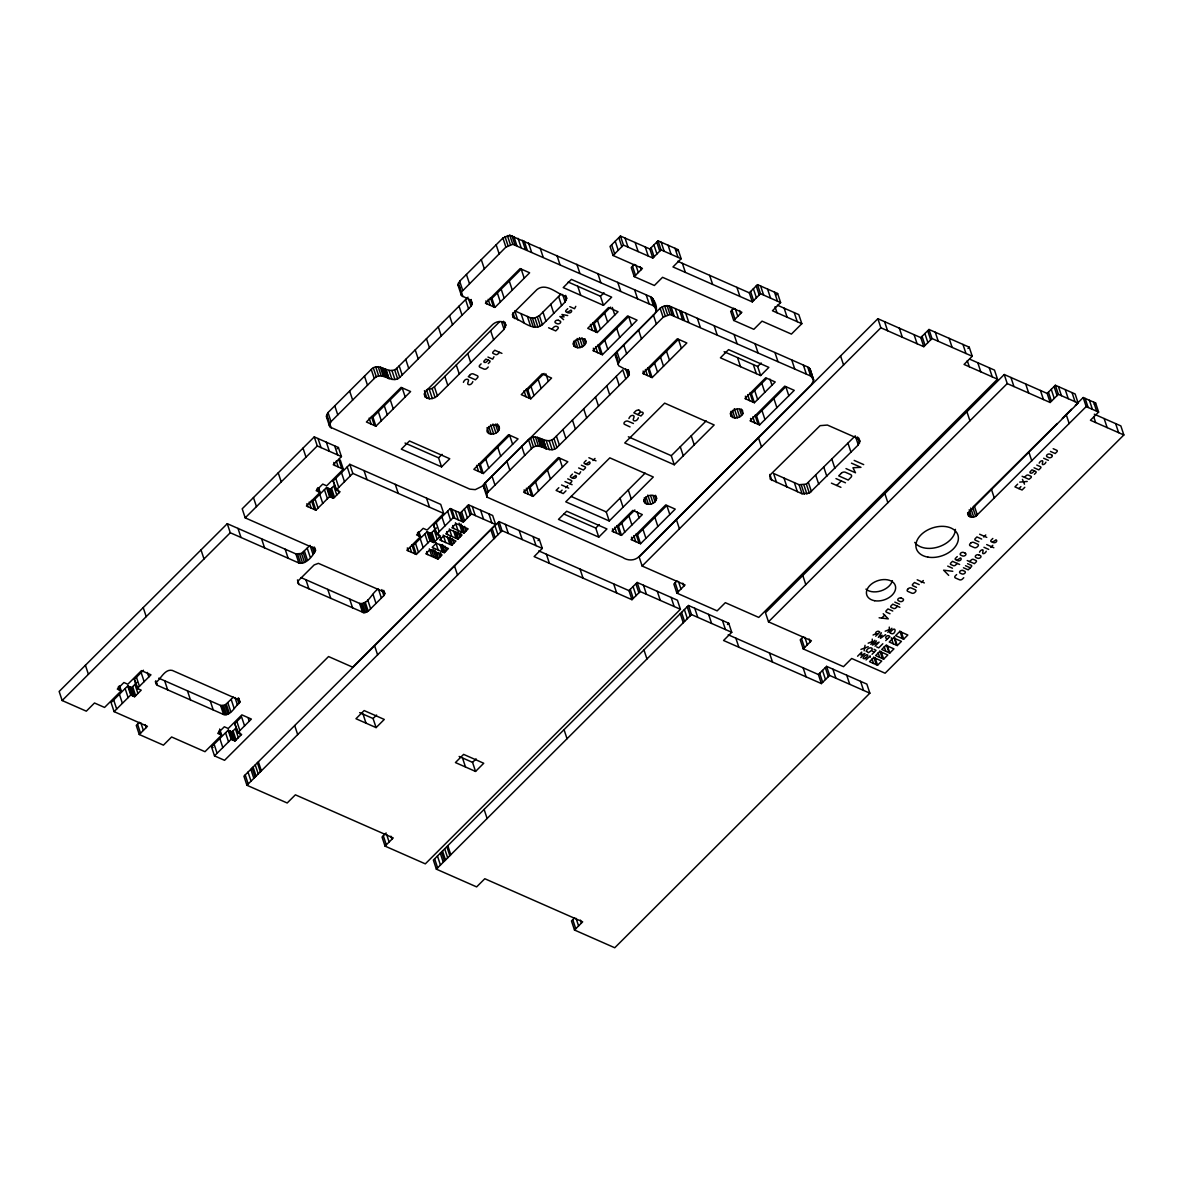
<?xml version="1.0" encoding="UTF-8"?>
<svg xmlns="http://www.w3.org/2000/svg" width="1183" height="1183" viewBox="0 0 1183 1183"><rect width="100%" height="100%" fill="white"/><g stroke="black" fill="none" stroke-linecap="round" stroke-linejoin="round"><path stroke-width="1.5" d="M468.01 297.199L396.734 368.327C388.675 375.691 378.959 361.199 371.255 369.421L328.016 412.571L326.271 416.283L329.791 426.93L469.799 489.126L475.255 489.644L481.806 486.435L654.391 314.19C658.901 309.295 655.249 300.231 650.502 296.741L509.799 235.24L502.908 238.049L459.669 281.199L457.91 284.896L459.891 287.632M810.503 372.157L810.178 369.155L807.693 366.967L669.164 305.879L664.595 305.732L660.129 308.231L615.544 353.244L615.13 355.092L618.665 365.739L628.158 370.9L629.341 374.612L628.232 376.445L556.956 447.573C548.897 454.937 539.182 440.446 531.463 448.682L488.239 491.832L486.893 493.695L487.012 497.126L622.687 557.415C627.552 560.86 634.65 560.979 638.983 556.646L811.582 384.416L813.638 380.172L810.178 369.155M239.942 701.342L238.508 699.611L172.245 670.406C164.762 668.75 161.006 678.761 156.052 682.443L157.324 685.297L223.587 714.502C231.069 716.159 234.826 706.147 239.779 702.465L238.936 698.325M119.72 686.288L121.213 690.828L104.562 707.434L94.492 702.998L86.315 711.175L62.152 700.528L59.15 691.464L227.284 523.685L230.271 532.749L298.87 562.975C306.323 564.572 312.844 556.114 315.55 550.272L314.545 547.256M384.786 593.393L383.41 591.692L318.404 563.345L314.16 564.927L298.545 580.498L297.598 582.731L298.974 584.432L363.965 612.779L368.209 611.197L383.824 595.611L384.786 593.393L383.78 590.376M505.821 325.221L505.067 323.388C501.636 320.09 495.988 321.48 492.764 324.408L426.146 390.893L424.697 392.963L425.126 396.867C428.542 400.165 434.205 398.775 437.414 395.861L504.047 329.377L505.821 325.221L504.816 322.19M566.687 298.367L566.036 296.77C557.341 293.976 546.191 282.116 536.949 289.584L514.221 312.268L512.964 314.087L513.318 317.502C522.014 320.297 533.163 332.157 542.406 324.689L565.134 302.005L566.687 298.367L565.696 295.351M859.878 441.2L857.601 438.361L827.39 425.052L820.1 425.658L771.183 473.91L769.896 475.773L770.266 479.248L802.074 493.769L809.364 493.163L858.296 444.912L859.878 441.2L858.873 438.168M499.418 428.128L498.797 426.575C495.056 423.056 487.263 425.703 486.908 430.937L487.529 432.49C491.27 436.009 499.063 433.362 499.418 428.128L498.427 425.096M585.955 341.769L585.319 340.216C581.592 336.697 573.799 339.344 573.43 344.593L574.066 346.131C577.807 349.65 585.6 347.003 585.955 341.769L584.964 338.737M656.609 498.339L655.974 496.801C652.247 493.281 644.454 495.928 644.084 501.163L644.72 502.701C648.447 506.235 656.24 503.588 656.609 498.339L655.604 495.322M742.865 413.739L742.51 410.442C738.784 406.922 730.99 409.569 730.621 414.804L731.257 416.357C734.702 419.536 740.795 417.658 742.865 413.739L741.357 409.2M864.137 650.813L865.054 645.327M329.258 425.348L331.018 421.636L374.257 378.486C381.961 370.264 391.677 384.756 399.736 377.392L471.011 306.264L472.121 304.43L471.071 299.476M484.01 488.061L483.891 484.631L485.237 482.768L528.476 439.618C536.18 431.381 545.895 445.873 553.955 438.509L622.79 369.821L625.777 378.885M618.132 364.157L619.877 360.445L663.116 317.295L670.007 314.501L810.695 376.031L813.52 379.166M877.49 634.354C872.877 633.866 877.89 629.312 879.812 632.106L875.716 636.188M887.472 638.909L889.853 636.528C887.93 633.733 882.902 638.288 887.516 638.776L885.756 640.609M881.394 632.801L878.363 637.356L882.089 635.197L880.477 638.288L885.623 634.665M656.343 308.94L653.504 305.805L512.801 244.304L505.91 247.114L461.326 292.127L461.444 295.558L468.719 299.269L472.076 302.508M315.935 510.198L312.933 501.134L326.567 487.514L329.569 496.579L315.935 510.198L306.412 506.013L320.061 492.394L316.157 490.679L322.752 484.098L326.656 485.814L343.307 469.193L333.236 464.756L341.429 456.594L338.427 447.529L314.264 436.882L242.204 508.794L245.192 517.858L313.791 548.084L315.55 550.272M62.152 700.528L230.271 532.749M245.192 517.858L317.266 445.947L314.264 436.882M337.14 448.801L338.427 447.529M375.913 426.191L366.405 422.006L401.111 387.373L410.605 391.558L375.913 426.191L372.911 417.126L402.19 387.906L405.192 396.97M494.923 307.417L485.429 303.232L520.121 268.6L529.629 272.785L494.923 307.417L491.936 298.353L521.215 269.132L524.202 278.197M143.483 670.229L134.33 679.367L137.317 688.432L141.221 690.162L134.625 696.728L131.638 687.663L127.734 685.948L111.084 702.569L114.086 711.634L147.446 726.332L139.269 734.51L163.431 745.157L171.609 736.979L204.984 751.693L221.635 735.072L219.639 729.024M329.569 496.579L333.473 498.309L340.068 491.729L336.164 489.999L333.162 480.934L349.813 464.327L440.727 504.387L443.729 513.452L427.078 530.058L423.174 528.343L416.579 534.923L420.483 536.638L406.834 550.258L416.357 554.443L429.991 540.838L426.989 531.773L413.355 545.378L416.357 554.443M131.638 687.663L137.198 682.118M333.473 498.309L330.471 489.244L333.769 485.947L336.771 495.012M429.503 398.804L426.501 389.739L432.091 388.482L434.427 386.797L499.744 321.599M114.086 711.634L130.722 695.013L127.734 685.948M137.317 688.432L150.966 674.828L141.457 670.628L127.808 684.247L123.904 682.532L117.309 689.097L121.213 690.828M336.164 489.999L352.815 473.392L349.813 464.327M481.111 363.876L479.751 365.236A2.144 1.449 -18.3 0 0 479.973 367.292L483.936 369.052A2.159 1.449 -18.3 0 0 486.938 368.327L488.254 367.011M488.283 360.15L486.568 361.85A1.612 1.079 -18.3 0 1 483.965 361.096L485.902 359.1L489.466 360.667A1.612 1.079 -18.3 0 1 489.629 362.22L488.268 363.58M499.537 352.342L497.821 354.042A1.612 1.079 -18.3 0 1 495.618 354.545L493.237 353.495A1.612 1.079 -18.3 0 1 492.912 352.135L494.775 350.242L501.917 353.377M517.77 319.942L514.768 310.878L530.221 317.695L534.953 317.976L539.404 315.624L560.949 294.123M227.284 523.685L295.868 553.91L301.502 553.437L309.103 546.295M649.837 248.992L658.029 240.814L661.031 249.879L652.839 258.057L649.837 248.992L620.439 236.038L610.029 246.419L613.031 255.484L642.428 268.437L634.236 276.615L654.376 285.487L662.554 277.31L741.889 312.268L733.697 320.445L753.837 329.318L762.029 321.14L791.412 334.094L801.823 323.698L798.821 314.634L777.394 305.199M139.417 722.295L136.267 725.445L139.269 734.51M613.031 255.484L623.441 245.103L620.439 236.038M567.736 308.689L566.021 310.39A1.612 1.079 -18.3 0 0 565.992 311.824L568.165 312.815A2.159 1.449 -18.3 0 0 571.123 312.149A2.159 1.449 -18.3 0 0 570.901 310.079L567.382 312.46M551.781 329.17L553.821 327.129A2.144 1.449 -18.3 0 1 556.779 326.464L557.563 326.804A2.144 1.449 -18.3 0 1 557.784 328.874L555.744 330.915L548.601 327.765M441.57 466.901L401.303 449.156L409.495 440.993L449.762 458.738L441.57 466.901L438.568 457.836L442.087 454.331M603.478 305.332L563.212 287.587L571.404 279.41L611.67 297.155L603.478 305.332L600.491 296.268L603.995 292.763M634.399 264.401L631.234 267.55L634.236 276.615M530.768 398.834L521.259 394.649L542.08 373.872L551.589 378.057L530.768 398.834L527.766 389.769L544.15 373.429M597.223 332.527L587.714 328.327L608.535 307.55L618.044 311.75L597.223 332.527L594.221 323.462L610.591 307.122M676.883 250.959L678.155 249.687L658.029 240.814M158.759 678.184L220.6 705.438L225.051 705.098L233.376 697.142M678.155 249.687L681.157 258.752L672.964 266.929L752.299 301.887L760.492 293.709L757.49 284.645L749.297 292.822L752.299 301.887M483.344 473.525L473.836 469.34L508.542 434.708L518.05 438.908L483.344 473.525L480.342 464.461L509.622 435.255L512.623 444.32M602.369 354.752L592.86 350.567L627.567 315.935L637.06 320.135L602.369 354.752L599.367 345.687L628.646 316.467L631.648 325.532M468.498 504.83L471.499 513.895L463.307 522.073L460.305 513.008L468.498 504.83L492.66 515.477L495.662 524.542L352.711 667.197L328.549 656.55L224.563 760.314L214.507 755.878L211.506 746.813L228.156 730.192L232.06 731.922L235.047 740.987L241.643 734.406L237.739 732.691L234.752 723.612L241.569 716.809L244.57 725.874M429.991 540.838L433.895 542.553L440.49 535.973L436.586 534.258L433.584 525.193L450.235 508.572L460.305 513.008M232.06 731.922L235.343 728.624L238.345 737.689M433.895 542.553L430.893 533.489L436.468 527.929M300.94 577.555L359.588 603.404C368.342 605.06 371.802 592.313 378.397 588.986L381.384 598.051M214.507 755.878L231.143 739.257L228.156 730.192M237.739 732.691L251.387 719.072L241.879 714.872L228.23 728.491L224.326 726.776L217.731 733.356L221.635 735.072M436.586 534.258L453.237 517.636L450.235 508.572M437.887 559.071L442.043 554.916L429.961 549.592L425.806 553.748L437.887 559.071L434.886 550.006M444.261 552.698L448.431 548.542L436.35 543.219L432.179 547.374L444.261 552.698L441.762 545.141M451.758 545.215L455.928 541.06L443.847 535.736L439.677 539.892L451.758 545.215L449.259 537.659M457.865 539.123L462.035 534.967L449.954 529.644L445.784 533.799L457.865 539.123L455.366 531.566M463.973 533.03L468.143 528.875L456.061 523.551L451.891 527.707L463.973 533.03L460.986 523.965M533.119 496.387L523.625 492.187L558.317 457.57L567.825 461.754L533.119 496.387L530.132 487.322L559.411 458.102L562.398 467.167M652.144 377.599L642.65 373.414L677.341 338.796L686.85 342.981L652.144 377.599L649.142 368.534L678.421 339.329L681.423 348.394M631.973 599.707L534.11 556.587L542.302 548.409L539.315 539.344L499.034 521.599L243.92 776.196L246.922 785.261L287.188 802.991L295.38 794.828L393.229 837.948L385.037 846.111L425.318 863.856L680.432 609.275L677.43 600.21L637.164 582.465L628.972 590.628L631.973 599.707L640.166 591.53L637.164 582.465M246.922 785.261L502.036 530.664L499.034 521.599M733.859 308.231L730.695 311.38L733.697 320.445M558.82 487.707L556.099 490.427L563.226 493.577L565.962 490.856M572.483 474.072L570.783 475.773A1.612 1.079 -18.3 0 0 570.753 477.222L572.927 478.198A2.144 1.449 -18.3 0 0 575.87 477.533A2.144 1.449 -18.3 0 0 575.663 475.477L572.128 477.843M586.147 460.438L584.446 462.139A1.612 1.079 -18.3 0 0 584.417 463.588L586.591 464.564A2.144 1.449 -18.3 0 0 589.533 463.899A2.144 1.449 -18.3 0 0 589.311 461.843L585.792 464.209M560.062 492.172L562.102 490.132M637.8 414.597L639.574 412.823A2.588 1.745 -18.3 0 0 639.308 410.353L638.79 410.161M565.637 487.751L567.677 485.71M569.733 483.67L571.433 481.969A1.612 1.079 -18.3 0 0 571.271 480.416L567.707 478.849M592.949 460.498L595.005 458.442M776.344 294.789L777.63 293.517L757.49 284.645M538.028 540.616L539.315 539.344M777.63 293.517L780.617 302.582L772.44 310.759L801.823 323.698M376.09 727.604L355.965 718.732L364.142 710.569L384.283 719.441L376.09 727.604L373.089 718.539L376.608 715.035M609.245 520.978L565.755 501.829L609.822 457.851L653.312 477L609.245 520.978L606.243 511.914L645.134 473.111M598.761 537.126L558.48 519.381L566.672 511.219L606.938 528.949L598.761 537.126L595.759 528.062L599.263 524.557M760.669 375.558L720.403 357.813L728.58 349.636L768.861 367.381L760.669 375.558L757.667 366.493L761.172 362.989M674.28 464.771L624.742 442.96L664.654 403.137L714.177 424.963L674.28 464.771L671.279 455.706L706.192 420.867M621.504 535.367L611.995 531.182L632.816 510.405L642.325 514.59L621.504 535.367L618.502 526.302L634.872 509.962M754.399 402.738L744.906 398.553L765.712 377.776L775.22 381.961L754.399 402.738L751.397 393.673L766.584 378.53M640.535 543.751L631.027 539.566L665.718 504.934L675.227 509.119L640.535 543.751L637.533 534.686L666.813 505.466L669.815 514.531M759.545 424.978L750.052 420.793L784.743 386.161L794.251 390.346L759.545 424.978L756.558 415.913L785.837 386.693L788.824 395.758M920.788 337.628L928.98 329.466L931.982 338.53L923.79 346.693L920.788 337.628L877.875 318.715L639.131 556.956L642.132 566.021L685.061 584.934L676.868 593.112L717.135 610.857L725.327 602.679L758.747 617.408L997.491 379.166L994.489 370.102L969.572 359.114M642.132 566.021L880.862 327.78L877.875 318.715M386.146 832.965L382.05 837.046L385.037 846.111M475.551 771.434L455.425 762.562L463.618 754.384L483.743 763.257L475.551 771.434L472.564 762.37L476.069 758.865M677.031 580.897L673.866 584.047L676.868 593.112M776.595 482.531L773.593 473.466L799.072 484.705L806.362 484.098L855.294 435.847L858.296 444.912M821.401 683.597L723.552 640.491L731.745 632.314L728.743 623.249L688.476 605.504L433.362 860.085L436.35 869.15L476.631 886.895L484.808 878.732L582.672 921.838L574.48 930.015L614.746 947.76L869.86 693.179L866.858 684.099L826.592 666.369L818.399 674.532L821.401 683.597L829.594 675.434L826.592 666.369M436.35 869.15L691.464 614.569L688.476 605.504M967.975 348.482L969.247 347.196L928.98 329.466M836.706 485.459L841.261 480.919M969.247 347.196L972.249 356.26L964.056 364.438L997.491 379.166M727.456 624.52L728.743 623.249M1047.162 393.436L1055.354 385.259L1058.341 394.323L1050.164 402.501L1047.162 393.436L1004.234 374.523L765.49 612.764L768.492 621.829L811.42 640.742L803.227 648.92L843.494 666.665L851.686 658.487L885.106 673.216L1123.85 434.974L1120.848 425.91L1094.29 414.198M768.492 621.829L1007.236 383.588L1004.234 374.523M803.39 636.705L800.24 639.855L803.227 648.92M1055.354 385.259L1075.14 393.983L1078.127 403.048L969.321 511.647L968.285 513.126L968.581 515.921L971.701 517.296L975.709 516.394L972.707 507.33L1057.158 423.514M1062.319 418.353L1071.414 409.274M1075.347 405.355L1083.184 397.532L1095.621 403.004L1098.623 412.068L1090.43 420.246L1123.85 434.974M975.709 516.394L1086.186 406.597L1083.184 397.532M574.642 917.801L571.478 920.951L574.48 930.015M1094.334 404.29L1095.621 403.004M881.66 618.103L884.633 615.145L883.213 613.711M1017.661 484.143L1014.94 486.878L1022.068 490.013L1024.803 487.292M1024.493 477.326L1026.208 475.625A1.612 1.079 -18.3 0 1 1028.411 475.137L1030.792 476.172A1.612 1.079 -18.3 0 1 1030.955 477.725L1029.003 479.322L1022.112 476.291M897.527 606.258L895.827 607.958A1.612 1.079 -18.3 0 1 893.609 608.461L891.228 607.411A1.612 1.079 -18.3 0 1 890.903 606.051L892.781 604.158L899.908 607.308M921.276 582.568L923.317 580.528M1034.386 470.878L1032.685 472.579A1.612 1.079 -18.3 0 1 1030.082 471.825L1032.005 469.828L1035.583 471.411A1.612 1.079 -18.3 0 1 1035.746 472.949L1034.371 474.309M1018.903 488.623L1020.944 486.583M957.269 556.557L955.568 558.258A1.612 1.079 -18.3 0 0 955.539 559.692L957.712 560.683A2.144 1.449 -18.3 0 0 960.655 560.017A2.144 1.449 -18.3 0 0 960.448 557.947L956.914 560.328M857.601 656.225L861.697 652.129L861.017 655.101L864.877 653.519L860.78 657.615M870.792 644.351L874.902 640.269M876.485 640.964L872.389 645.06L879.117 642.132L875.021 646.214M887.812 632.358L891.908 628.262M957.254 563.419L955.539 565.119A1.612 1.079 -18.3 0 1 953.321 565.622L950.955 564.572A1.612 1.079 -18.3 0 1 950.629 563.212L952.492 561.319L959.62 564.468M983.709 537.008L985.764 534.953M866.06 659.937L870.156 655.855L870.304 657.23M872.063 654.303L876.011 650.354L874.045 649.275M882.829 643.759L878.718 647.855L876.618 646.924M956.633 574.568L955.258 575.929A2.144 1.449 -18.3 0 0 955.48 577.999L959.443 579.744A2.159 1.449 -18.3 0 0 962.444 579.034L963.761 577.718M969.616 561.614L971.317 559.914A1.612 1.079 -18.3 0 1 973.535 559.411L975.916 560.461A1.612 1.079 -18.3 0 1 976.079 562.014L974.422 563.655L967.236 560.565M992.833 538.442L991.132 540.143A1.612 1.079 -18.3 0 0 991.103 541.592L993.276 542.568A2.144 1.449 -18.3 0 0 996.219 541.903A2.144 1.449 -18.3 0 0 995.997 539.847L992.478 542.213M990.763 547.359L992.803 545.304M877.564 665.216L881.734 661.06L873.675 657.511L869.52 661.667L877.564 665.216L875.065 657.659M883.671 659.123L887.841 654.968L879.782 651.419L875.627 655.574L883.671 659.123L881.172 651.567M889.779 653.031L893.949 648.875L885.89 645.327L881.734 649.482L889.779 653.031L887.28 645.474M897.276 645.548L901.446 641.393L893.387 637.844L889.232 641.999L897.276 645.548L894.274 636.484M903.664 639.175L907.834 635.02L899.775 631.471L895.605 635.626L903.664 639.175L901.165 631.618M873.069 635.02L875.952 633.674M885.18 631.19L889.365 629.533M868.159 643.197L872.344 641.541M860.958 649.408L868.233 646.717M1019.716 482.102L1027.199 481.466M952.788 571.285L943.605 570.191L948.692 575.367M879.117 617.792L888.3 618.886L884.633 615.145M567.707 315.55L561.925 314.486L564.069 316.896L559.87 316.526L563.611 319.647M931.982 338.53L972.249 356.26M1058.341 394.323L1078.127 403.048M1086.186 406.597L1098.623 412.068M880.862 327.78L923.79 346.693M1007.236 383.588L1050.164 402.501M661.031 249.879L681.157 258.752M760.492 293.709L780.617 302.582M677.711 261.28L749.297 292.822M623.441 245.103L652.839 258.057M1053.181 448.697L1056.744 450.279A1.612 1.079 -18.3 0 1 1056.922 451.817L1055.206 453.518L1050.445 451.433M1043.628 458.25L1048.375 460.335M1036.796 465.067L1040.36 466.634A1.612 1.079 -18.3 0 1 1040.522 468.187L1038.807 469.888L1034.06 467.788M568.18 282.027L600.491 296.268M724.114 351.706L757.667 366.493M569.777 306.634L574.539 308.733L575.796 306.338M594.221 323.462L592.742 322.796L595.729 331.861M751.397 393.673L749.918 393.022L752.92 402.087M491.936 298.353L490.442 297.702L493.444 306.767M599.367 345.687L597.888 345.037L600.875 354.101M649.142 368.534L647.663 367.883L650.665 376.948M756.558 415.913L755.065 415.263L758.066 424.327M854.185 460.409L863.694 464.608M851.449 463.144L860.958 467.329L852.943 467.729L855.501 472.786L845.993 468.586M979.642 534.228L986.77 537.378M981.668 539.049L976.907 536.949L975.206 538.664A1.612 1.079 -18.3 0 0 975.369 540.202L978.933 541.77M986.681 544.579L993.824 547.729M835.967 478.583L845.475 482.782M983.96 547.3L988.707 549.4M831.412 483.137L840.921 487.322M967.561 563.67L971.125 565.237A1.612 1.079 -18.3 0 1 971.287 566.79L968.212 569.851L963.465 567.751M965.505 565.711L970.267 567.81M487.943 357.059L492.705 359.159L493.962 356.763M633.452 423.499L627.508 421.03A2.691 1.819 -18.3 0 0 624.609 422.05A2.691 1.819 -18.3 0 0 624.299 424.224L630.036 426.9M947.716 566.095L952.463 568.195M527.766 389.769L526.287 389.118L529.289 398.183M628.35 436.793L671.279 455.706M917.195 579.788L924.337 582.938M919.221 584.609L914.459 582.524L912.758 584.225A1.612 1.079 -18.3 0 0 912.921 585.762L916.485 587.345M588.883 457.717L596.01 460.852M894.821 602.117L899.583 604.217M581.371 465.215L584.934 466.782A1.612 1.079 -18.3 0 1 585.097 468.335L583.396 470.035L578.635 467.936M892.751 611.034L887.989 608.934L886.289 610.635A1.612 1.079 -18.3 0 0 886.451 612.188L890.015 613.755M574.539 472.032L579.286 474.132L580.676 471.795M564.971 481.57L572.114 484.719M561.555 484.986L568.698 488.121M571.123 496.446L606.243 511.914M372.911 417.126L371.418 416.475L374.419 425.54M480.342 464.461L478.864 463.81L481.865 472.875M530.132 487.322L528.638 486.657L531.64 495.721M618.502 526.302L617.023 525.651L620.01 534.716M637.533 534.686L636.04 534.036L639.042 543.101M405.015 443.048L438.568 457.836M563.877 514.014L595.759 528.062M872.226 651.094L874.341 652.025M317.266 445.947L341.429 456.594M471.499 513.895L495.662 524.542M502.036 530.664L542.302 548.409M640.166 591.53L680.432 609.275M691.464 614.569L731.745 632.314M829.594 675.434L869.86 693.179M538.768 550.894L628.972 590.628M728.196 634.783L818.399 674.532M352.815 473.392L443.729 513.452M453.237 517.636L463.307 522.073M333.162 480.934L336.771 490.28M433.584 525.193L437.192 534.524M326.567 487.514L330.471 489.244M426.989 531.773L430.893 533.489M312.933 501.134L311.44 500.483L314.441 509.548M413.355 545.378L411.861 544.727L414.863 553.792M359.676 712.624L373.089 718.539M459.137 756.455L472.564 762.37M134.33 679.367L137.938 688.698M234.752 723.612L238.36 732.957M130.722 695.013L134.625 696.728M231.143 739.257L235.047 740.987M211.506 746.813L213.073 747.508M615.663 356.674L617.112 357.813M326.789 417.865L328.238 419.004M1022.452 479.381L1024.478 484.202M1115.628 423.603L1118.63 432.667M1104.138 418.545L1107.14 427.61M1093.669 402.146L1096.671 411.211M1089.41 400.268L1092.397 409.333M1093.654 416.505L1095.65 422.538M1085.136 398.39L1088.123 407.455M1072.049 392.623L1075.036 401.688M1065.247 389.621L1068.234 398.686M1058.445 386.619L1061.432 395.684M1066.179 414.494L1069.181 423.558M1054.068 386.545L1057.07 395.61M1051.258 389.355L1054.245 398.42M1048.434 392.164L1051.436 401.229M1040.448 390.479L1043.45 399.543M1025.691 383.972L1028.692 393.037M1010.947 377.481L1013.935 386.545M1028.781 451.832L1031.783 460.897M989.269 367.795L992.256 376.859M977.779 362.737L980.781 371.802M962.962 344.43L965.964 353.495M967.28 360.697L969.291 366.745M949.121 338.323L952.123 347.403M966.925 411.743L969.927 420.808M991.369 489.156L994.371 498.22M935.28 332.231L938.267 341.296M927.709 330.737L930.696 339.802M924.884 333.547L927.886 342.612M922.075 336.356L925.076 345.421M974.363 506.117L977.365 515.197M914.089 334.671L917.091 343.735M970.74 508.054L973.727 517.119M969.202 509.74L971.701 517.296M968.374 512.343L969.868 516.882M967.576 512.89L968.581 515.921M899.331 328.179L902.333 337.244M884.573 321.672L887.575 330.737M840.566 355.935L843.568 365M884.869 493.636L887.856 502.701M857.586 437L859.583 443.048M847.974 443.152L850.976 452.217M899.879 631.057L902.378 638.613M794.237 312.608L797.238 321.687M810.636 371.107L813.638 380.172M809.586 368.297L812.588 377.362M810.991 373.68L813.002 379.713M808.758 367.558L811.76 376.623M807.693 366.967L810.695 376.031M894.023 637.667L896.522 645.223M803.361 365.059L806.362 374.124M784.137 308.157L787.124 317.221M891.257 637.726L893.254 643.774M831.871 459.211L834.873 468.276M774.481 292.127L777.482 301.192M775.028 306.737L777.024 312.77M886.54 645.149L889.025 652.691M791.752 359.943L794.754 369.007M767.56 289.081L770.562 298.146M884.263 646.717L885.756 651.256M823.826 467.255L826.813 476.32M760.639 286.035L763.641 295.099M879.901 651.005L882.4 658.561M878.156 652.809L879.649 657.349M756.203 285.916L759.205 294.981M815.767 475.285L818.769 484.35M774.954 352.534L777.956 361.599M753.394 288.726L756.395 297.791M873.793 657.097L876.292 664.654M750.584 291.536L753.586 300.6M872.048 658.916L873.542 663.441M808.447 482.59L811.449 491.655M806.362 484.098L809.364 493.163M769.97 379.166L771.967 385.214M803.908 485L806.91 494.065M773.904 398.597L776.906 407.662M736.905 287.351L739.907 296.415M755.035 343.765L758.037 352.83M801.379 485.222L804.381 494.287M799.072 484.705L802.074 493.769M739.612 310.523L740.602 313.539M860.573 681.334L863.575 690.399M761.808 383.292L764.81 392.357M794.355 482.62L797.357 491.684M735.294 308.807L737.793 316.349M753.32 364.571L756.307 373.636M731.981 310.094L734.983 319.159M761.97 410.501L764.972 419.566M783.974 478.05L786.976 487.115M754.65 390.434L757.652 399.499M734.066 334.523L737.068 343.588M846.732 675.242L849.734 684.306M737.527 357.621L740.528 366.686M709.637 275.343L712.639 284.408M747.656 394.604L749.652 400.653M752.802 416.845L754.798 422.893M745.379 396.187L746.384 399.203M758.495 437.843L761.497 446.908M769.882 474.413L771.878 480.461M802.799 575.544L805.8 584.609M750.54 418.427L751.53 421.444M832.891 669.134L835.878 678.199M714.148 325.754L717.149 334.819M825.32 667.641L828.307 676.706M739.641 409.451L741.637 415.499M737.172 409.362L739.671 416.919M822.496 670.45L825.497 679.515M734.347 408.712L737.349 417.776M809.142 638.997L810.148 642.014M819.686 673.26L822.688 682.325M732.454 410.427L734.954 417.983M682.369 263.321L685.371 272.386M730.783 411.447L732.78 417.495M804.824 637.267L807.324 644.824M730.251 413.325L731.257 416.357M675.02 248.297L678.007 257.362M697.349 318.345L700.351 327.41M801.512 638.569L804.514 647.633M668.099 245.251L671.086 254.315M803.109 667.803L806.111 676.868M685.741 313.229L688.743 322.294M661.179 242.204L664.166 251.269M681.438 311.292L684.439 320.356M679.53 310.449L682.517 319.514M656.742 242.101L659.744 251.166M675.301 308.586L678.303 317.65M653.933 244.911L656.935 253.975M671.086 306.722L674.073 315.787M651.123 247.705L654.11 256.785M669.164 305.879L672.166 314.944M667.02 305.436L670.007 314.501M645.238 246.966L648.24 256.031M664.595 305.732L667.596 314.796M662.199 306.693L665.201 315.757M660.129 308.231L663.116 317.295M635.138 242.515L638.14 251.58M652.986 298.929L656.447 309.946M652.395 298.072L655.397 307.136M653.815 303.454L656.314 311.011M769.482 652.972L772.484 662.036M651.567 297.347L654.569 306.412M650.502 296.741L653.504 305.805M640.151 266.693L641.142 269.724M666.502 351.233L669.504 360.297M653.371 314.974L656.373 324.038M646.184 294.833L649.171 303.898M635.833 264.977L638.332 272.534M691.227 435.802L694.229 444.867M625.023 238.064L628.025 247.129M632.521 266.279L635.508 275.343M660.528 357.177L663.53 366.242M618.813 237.665L621.814 246.729M634.576 289.717L637.563 298.781M615.234 241.228L618.236 250.293M654.569 363.137L657.571 372.201M680.269 446.73L683.271 455.81M611.655 244.807L614.657 253.872M638.509 329.806L641.497 338.87M735.841 638.155L738.843 647.219M617.763 282.323L620.764 291.388M645.4 369.466L647.397 375.514M643.123 371.048L644.129 374.079M722.443 620.469L725.445 629.533M612.291 307.432L614.79 314.989M623.648 344.637L626.635 353.702M616.713 328.371L619.715 337.436M597.844 273.539L600.846 282.604M628.291 369.673L629.297 372.689M627.848 370.087L629.341 374.612M708.602 614.376L711.604 623.441M676.439 519.736L679.426 528.801M625.733 368.904L628.232 376.445M604.631 313.066L607.633 322.131M616.89 351.381L619.877 360.445M615.544 353.244L618.532 362.309M694.761 608.269L697.763 617.334M604.794 340.275L607.796 349.34M597.474 320.209L600.476 329.273M616.239 376.357L619.227 385.421M654.82 495.559L656.328 500.098M682.783 583.189L683.774 586.221M576.89 264.297L579.892 273.362M653.105 495.81L655.101 501.843M650.635 495.721L653.134 503.278M687.19 606.775L690.192 615.84M678.465 581.474L680.964 589.03M647.811 495.056L650.813 504.121M654.879 517.37L657.881 526.435M577.748 286.256L580.749 295.321M590.465 324.379L592.461 330.427M684.38 609.585L687.382 618.65M675.153 582.761L678.14 591.84M645.918 496.786L648.417 504.342M595.611 346.619L597.622 352.667M644.247 497.806L646.243 503.84M606.746 385.821L609.748 394.885M681.556 612.395L684.558 621.459M643.715 499.684L644.72 502.701M593.348 348.201L594.354 351.218M680.284 613.681L683.286 622.746M671.145 597.43L674.133 606.495M556.971 255.528L559.958 264.593M584.18 338.989L585.674 343.514M581.962 337.717L584.446 345.273M579.493 337.628L582.48 346.693M637.075 511.795L639.071 517.843M642.946 529.274L645.948 538.339M564.897 295.646L566.391 300.186M628.277 489.925L631.278 498.989M562.635 294.449L565.134 302.005M577.171 338.486L580.158 347.551M595.507 397.044L598.509 406.109M575.278 340.201L577.777 347.758M657.29 591.337L660.291 600.402M573.607 341.222L575.603 347.27M558.583 296.489L561.585 305.554M573.075 343.1L574.066 346.131M540.158 248.119L543.16 257.184M628.912 515.921L631.914 524.986M633.777 535.618L635.774 541.666M620.069 498.132L623.071 507.196M631.515 537.2L632.506 540.217M550.775 304.282L553.777 313.347M643.448 585.23L646.45 594.295M621.755 523.063L624.757 532.128M583.677 408.845L586.679 417.91M528.55 243.003L531.551 252.068M524.232 241.095L527.219 250.16M522.309 240.253L525.311 249.317M635.877 583.737L638.879 592.801M614.746 527.234L616.742 533.282M542.967 312.075L545.954 321.14M518.08 238.389L521.082 247.454M633.068 586.546L636.07 595.611M612.483 528.816L613.489 531.832M513.866 236.526L516.853 245.591M630.258 589.356L633.245 598.421M539.404 315.624L542.406 324.689M511.943 235.683L514.945 244.748M572.439 420.069L575.426 429.133M537.378 317.088L540.365 326.153M509.799 235.24L512.801 244.304M534.953 317.976L537.954 327.04M507.374 235.535L510.376 244.6M643.951 649.925L646.953 658.99M532.483 318.197L535.47 327.262M504.978 236.496L507.98 245.561M530.221 317.695L533.222 326.759M502.908 238.049L505.91 247.114M527.367 316.423L530.368 325.488M545.836 373.754L548.335 381.31M562.945 429.533L565.947 438.597M613.681 583.899L616.683 592.964M521.067 313.658L524.069 322.722M509.281 281.036L512.283 290.101M496.15 244.792L499.152 253.857M538.176 379.373L541.178 388.438M556.394 436.069L559.396 445.133M512.904 312.637L514.901 318.685M553.955 438.509L556.956 447.573M512.328 314.486L513.318 317.502M551.84 439.899L554.827 448.963M501.178 289.125L504.18 298.19M549.134 440.623L552.136 449.688M531.019 386.516L534.021 395.58M497.348 292.94L500.35 302.005M546.206 440.623L549.208 449.688M546.339 448.889L543.337 439.825L546.191 448.83M542.997 439.677L545.999 448.741M503.485 321.244L505.481 327.292M542.139 439.292L545.141 448.357M481.289 259.624L484.291 268.689M501.548 321.82L504.047 329.377M540.247 438.464L543.248 447.529M524.01 390.701L526.021 396.734M538.369 437.636L541.37 446.701M537.511 437.252L540.513 446.316M547.478 470.006L550.479 479.071M580.04 569.082L583.042 578.147M535.367 436.808L538.354 445.873M488.18 299.284L490.176 305.318M532.942 437.104L535.943 446.168M485.917 300.866L486.908 303.883M530.546 438.065L533.548 447.13M528.476 439.618L531.463 448.682M490.634 330.693L493.636 339.758M535.544 481.91L538.546 490.975M466.427 274.456L469.429 283.521M521.718 446.361L524.72 455.425M470.627 299.891L472.121 304.43M468.512 298.707L471.011 306.264M459.669 281.199L462.671 290.264M465.57 299.639L468.557 308.704M526.376 488.239L528.372 494.287M458.324 283.062L462.893 296.696M457.91 284.896L461.444 295.558M546.413 554.25L549.4 563.315M524.113 489.821L525.104 492.853M459.019 306.175L462.021 315.24M497.141 423.825L499.137 429.873M533.015 536.579L536.017 545.644M495.426 424.076L497.925 431.632M506.856 461.193L509.858 470.257M492.956 423.987L495.943 433.052M467.729 353.554L470.73 362.619M490.634 424.845L493.622 433.91M497.703 447.144L500.69 456.224M488.742 426.56L491.241 434.117M487.071 427.581L489.067 433.614M449.525 315.639L452.527 324.704M519.174 530.472L522.176 539.537M456.283 364.97L459.285 374.035M491.995 476.024L494.982 485.089M485.769 459.048L488.771 468.128M505.333 524.38L508.335 533.444M438.287 326.863L441.289 335.928M485.237 482.768L488.239 491.832M497.762 522.886L500.764 531.951M483.891 484.631L486.893 493.695M476.601 465.392L478.597 471.44M483.477 486.464L487.012 497.126M564.04 729.674L567.041 738.739M494.938 525.696L497.939 534.76M444.838 376.401L447.825 385.466M488.875 513.821L491.877 522.886M492.128 528.49L495.13 537.57M490.856 529.777L493.843 538.842M426.457 338.663L429.459 347.728M480.579 510.154L483.581 519.219M434.427 386.797L437.414 395.861M472.268 506.501L475.27 515.566M432.091 388.482L435.093 397.547M429.34 389.488L432.327 398.553M467.211 506.117L470.213 515.182M415.218 349.887L418.22 358.952M464.401 508.927L467.403 517.991M424.431 390.671L426.93 398.227M424.12 393.85L425.126 396.867M461.592 511.736L464.579 520.801M464.564 526.42L466.058 530.96M458.738 512.313L461.725 521.378M462.627 526.331L464.623 532.38M405.739 359.351L408.726 368.416M455.278 510.79L458.265 519.855M459.093 523.137L462.095 532.202M460.379 532.601L461.385 535.618M451.817 509.267L454.804 518.331M455.44 522.812L457.939 530.368M457.954 531.004L459.95 537.052M456.52 532.439L458.516 538.472M452.778 525.518L453.784 528.535M447.632 511.174L450.634 520.239M399.189 365.887L402.176 374.952M453.488 530.738L455.987 538.295M580.395 920.093L581.385 923.124M396.734 368.327L399.736 377.392M449.333 528.905L451.832 536.461M452.35 538.605L453.843 543.145M394.619 369.717L397.621 378.782M449.91 537.023L452.409 544.564M576.077 918.378L578.576 925.934M441.91 516.882L444.912 525.947M446.671 531.611L447.677 534.627M447.381 536.831L449.88 544.387M391.913 370.427L394.915 379.492M572.764 919.679L575.751 928.744M454.523 566.021L457.525 575.086M389 370.427L391.987 379.492M443.226 534.997L445.725 542.553M444.852 546.088L446.346 550.627M385.983 369.569L389.118 378.708M385.776 369.48L388.778 378.545M436.187 522.59L439.189 531.655M384.919 369.111L387.92 378.176M440.564 537.703L441.57 540.735M442.412 544.491L444.912 552.047M438.464 533.977L439.455 536.993M426.516 498.117L429.518 507.182M383.041 368.268L386.028 377.347M439.884 544.313L442.383 551.87M381.148 367.44L384.15 376.505M380.29 367.07L383.292 376.135M434.191 530.191L437.192 539.256M390.257 399.81L393.259 408.874M440.401 552.55L441.392 555.566M378.146 366.626L381.148 375.691M435.728 542.479L438.228 550.036M431.928 532.454L434.93 541.518M438.464 552.461L439.958 557.001M375.721 366.922L378.723 375.987M430.287 533.222L433.289 542.287M436.527 552.372L438.538 558.42M428.941 532.631L431.943 541.696M373.325 367.883L376.327 376.948M427.61 532.039L430.597 541.104M432.993 549.178L435.995 558.243M384.298 405.769L387.299 414.834M431.425 549.77L433.924 557.326M371.255 369.421L374.257 378.486M424.86 533.888L427.862 542.953M429.34 548.853L431.839 556.409M426.693 551.559L427.684 554.576M418.989 532.113L420.483 536.638M418.368 531.832L419.876 536.372M378.338 411.714L381.325 420.778M420.172 538.576L423.174 547.64M417.525 532.764L418.531 535.781M364.497 376.164L367.499 385.229M415.484 543.248L418.486 552.313M395.27 484.35L398.272 493.415M369.155 418.057L371.151 424.091M410.102 547.818L411.595 552.357M407.322 547.892L408.327 550.908M349.636 390.996L352.638 400.061M484.113 809.438L487.115 818.503M462.494 757.933L465.496 766.998M364.024 470.583L367.026 479.647M334.774 405.828L337.776 414.893M347.211 466.915L350.212 475.98M328.016 412.571L331.018 421.636M326.671 414.434L329.673 423.499M330.234 425.052L331.24 428.069M343.307 469.193L340.305 460.128L338.737 459.433L341.724 468.498M383.603 591.485L384.608 594.502M334.656 445.858L337.643 454.923M381.828 589.578L383.824 595.611M341.488 472.638L344.49 481.703M336.268 460.941L338.264 466.974M333.813 462.435L334.804 465.451M326.345 442.205L329.347 451.27M335.765 478.346L338.767 487.411M373.029 594.339L376.017 603.404M338.042 489.732L339.033 492.749M318.035 438.538L321.037 447.603M331.506 488.209L334.508 497.274M367.662 599.707L370.649 608.772M329.865 488.963L332.867 498.028M447.795 845.682L450.797 854.747M328.519 488.372L331.521 497.437M446.819 846.658L449.821 855.723M365.222 602.132L368.209 611.197M327.188 487.78L330.175 496.845M363.965 603.034L366.967 612.099M444.675 848.803L447.662 857.867M362.486 603.581L365.488 612.646M324.438 489.644L327.44 498.708M360.978 603.714L363.965 612.779M374.597 645.785L377.599 654.85M442.516 850.947L445.518 860.011M359.588 603.404L362.589 612.469M441.54 851.923L444.542 860.987M440.268 853.194L443.27 862.259M318.567 487.854L320.061 492.394M317.946 487.588L319.454 492.128M319.75 494.331L322.752 503.396M317.103 488.505L318.109 491.536M303.011 448.12L305.998 457.185M437.459 856.004L440.446 865.069M349.65 599.027L352.652 608.092M434.634 858.814L437.636 867.878M315.062 499.004L318.064 508.069M309.177 502.065L311.173 508.099M306.9 503.647L307.905 506.664M313.82 547.182L315.314 551.707M327.78 589.385L330.782 598.45M312.327 547.108L314.323 553.141M310.05 545.363L313.037 554.428M363.033 714.103L366.02 723.168M307.225 548.173L310.227 557.237M304.401 550.997L307.403 560.062M278.227 472.83L281.229 481.895M303.114 552.269L306.116 561.334M301.502 553.437L304.504 562.502M299.61 554.132L302.597 563.197M390.952 836.204L391.957 839.22M297.643 554.309L300.645 563.374M305.909 579.744L308.911 588.809M295.868 553.91L298.87 562.975M386.634 834.473L389.133 842.03M383.322 835.775L386.323 844.839M297.465 579.907L298.974 584.432M285.147 549.178L288.149 558.243M253.458 497.555L256.46 506.62M261.576 538.797L264.563 547.862M237.99 528.402L240.992 537.466M294.685 725.534L297.687 734.599M201.006 549.903L204.008 558.967M248.253 718.17L249.258 721.201M238.271 697.94L239.779 702.465M258.352 761.778L261.354 770.843M237.502 699.049L239.01 703.589M257.376 762.754L260.378 771.819M234.988 697.541L237.487 705.098M255.232 764.898L258.234 773.963M231.158 699.36L234.16 708.425M253.088 767.042L256.09 776.107M236.881 721.497L239.868 730.562M252.112 768.018L255.114 777.083M239.617 732.41L240.622 735.427M250.84 769.29L253.827 778.355M227.831 702.687L230.818 711.752M226.308 704.196L229.31 713.26M248.016 772.1L251.018 781.164M225.051 705.098L228.053 714.162M233.081 730.887L236.082 739.952M223.557 705.63L226.559 714.709M231.439 731.641L234.441 740.721M245.206 774.909L248.208 783.974M222.005 705.763L225.007 714.828M230.108 731.064L233.095 740.129M220.6 705.438L223.587 714.502M228.763 730.473L231.764 739.538M225.554 732.795L228.556 741.859M210.234 700.868L213.236 709.933M219.535 730.266L221.029 734.806M218.692 731.198L219.683 734.214M219.831 738.503L222.818 747.567M214.108 744.211L217.095 753.29M187.461 690.842L190.463 699.907M143.217 607.574L146.219 616.639M164.674 680.802L167.675 689.866M155.816 680.772L157.324 685.297M155.328 681.541L156.319 684.558M147.328 672.417L148.836 676.942M141.147 672.565L144.149 681.63M136.459 677.238L139.446 686.303M134.921 684.38L137.923 693.445M132.659 686.643L135.661 695.708M145.169 724.587L146.174 727.619M131.017 687.397L134.019 696.462M129.686 686.805L132.673 695.87M140.866 722.872L143.365 730.429M128.341 686.214L131.343 695.279M137.539 724.173L140.54 733.238M125.132 688.55L128.134 697.615M119.113 686.022L120.607 690.561M118.27 686.939L119.261 689.97M119.409 694.258L122.396 703.323M113.686 699.966L116.673 709.031M85.413 665.245L88.414 674.31M653.341 299.876L653.445 300.881M889.276 627.094L889.409 630.761M872.255 639.101L872.329 641.23M872.359 641.822L872.389 642.768M865.542 658.029A6.699 4.51 -18.3 0 0 867.331 656.24A3.445 2.322 -18.3 0 0 867.775 655.131L866.799 654.702A3.475 2.336 -18.3 0 0 865.438 655.412A7.068 4.762 -18.3 0 0 864.418 656.269A6.743 4.54 -18.3 0 0 863.605 657.23A3.445 2.322 -18.3 0 0 863.161 658.34L864.137 658.768A3.445 2.322 -18.3 0 0 865.498 658.059M986.223 551.248A4.362 2.943 -18.3 0 1 984.286 553.452C980.145 555.138 985.587 548.335 981.461 550.036A4.362 2.943 -18.3 0 0 979.524 552.224M1045.89 462.183A4.362 2.943 -18.3 0 1 1043.953 464.387C1039.813 466.087 1045.254 459.285 1041.129 460.971A4.362 2.943 -18.3 0 0 1039.192 463.174M638.347 417.791A7.113 4.791 -18.3 0 1 636.868 420.083A2.144 1.449 -18.3 0 1 633.26 419.388L634.044 416.963A2.144 1.449 -18.3 0 0 630.421 416.253A7.128 4.791 -18.3 0 0 628.942 418.56M639.574 412.823A2.159 1.449 -18.3 0 1 643.064 413.769L640.964 416.002L633.837 412.852L635.611 411.078A2.588 1.745 -18.3 0 1 638.938 410.235M463.411 382.36A7.128 4.806 -18.3 0 1 464.889 380.068A2.144 1.449 -18.3 0 1 468.512 380.763L467.729 383.188A2.144 1.449 -18.3 0 0 471.352 383.884A7.113 4.791 -18.3 0 0 472.83 381.591M892.381 580.661A15.024 10.115 -18.3 0 1 880.995 590.864A15.024 10.115 -18.3 0 1 865.941 589.134M955.406 529.378A21.856 14.714 -18.3 0 1 938.474 546.901A21.856 14.714 -18.3 0 1 914.755 542.391M866.311 651.123L868.366 652.676C877.416 647.53 867.997 645.696 866.311 651.123M890 632.668C895.812 637.859 897.601 622.524 890 632.668M470.361 374.612L468.305 376.652L475.448 379.802L477.488 377.747A2.144 1.449 -18.3 0 0 477.267 375.691L473.304 373.946A2.144 1.449 -18.3 0 0 470.361 374.612M841.438 473.141L838.703 475.862L848.211 480.061L850.947 477.326A2.869 1.937 -18.3 0 0 850.651 474.575L845.372 472.254A2.869 1.922 -18.3 0 0 841.438 473.141M908.322 588.661L907.627 589.341A2.144 1.449 -18.3 0 0 907.849 591.396L911.812 593.141A2.144 1.449 -18.3 0 0 914.77 592.476L915.45 591.796A2.144 1.449 -18.3 0 0 915.228 589.74L911.265 587.995A2.144 1.449 -18.3 0 0 908.322 588.661M970.77 543.086L970.075 543.766A2.144 1.449 -18.3 0 0 970.297 545.836L974.26 547.581A2.144 1.449 -18.3 0 0 977.217 546.916L977.897 546.235A2.144 1.449 -18.3 0 0 977.676 544.165L973.713 542.42A2.144 1.449 -18.3 0 0 970.77 543.086M558.391 320.282L557.755 320.135A2.159 1.449 -18.3 0 0 555.714 323.048L557.237 323.713A2.144 1.449 -18.3 0 0 560.195 323.048A2.144 1.449 -18.3 0 0 559.973 320.992L558.391 320.282M962.992 570.502L962.356 570.339A2.159 1.449 -18.3 0 0 960.315 573.252L961.853 573.918A2.159 1.449 -18.3 0 0 964.81 573.252A2.159 1.449 -18.3 0 0 964.589 571.197L962.992 570.502M901.195 598.051L900.559 597.888A2.159 1.449 -18.3 0 0 898.518 600.801L900.041 601.467A2.144 1.449 -18.3 0 0 902.999 600.801A2.144 1.449 -18.3 0 0 902.777 598.746L901.195 598.051M978.711 554.827L978.075 554.664A2.159 1.449 -18.3 0 0 976.034 557.577L977.557 558.243A2.159 1.449 -18.3 0 0 980.663 555.744L978.711 554.827M1051.569 454.864L1049.986 454.168A2.159 1.449 -18.3 0 0 1047.014 454.864A2.159 1.449 -18.3 0 0 1047.31 456.919L1048.848 457.599A2.144 1.449 -18.3 0 0 1051.791 456.934A2.144 1.449 -18.3 0 0 1051.569 454.878M965.224 553.171L963.642 552.476A2.159 1.449 -18.3 0 0 960.67 553.171A2.159 1.449 -18.3 0 0 960.966 555.226L962.489 555.906A2.144 1.449 -18.3 0 0 965.446 555.241A2.144 1.449 -18.3 0 0 965.224 553.171M874.666 600.727A15.024 10.115 -18.3 0 0 895.605 586.975A15.024 10.115 -18.3 0 0 872.803 583.086A15.024 10.115 -18.3 0 0 874.666 600.727M927.901 557.119A21.856 14.714 -18.3 0 0 958.348 537.126A21.856 14.714 -18.3 0 0 925.165 531.463A21.856 14.714 -18.3 0 0 927.901 557.119"/></g></svg>
